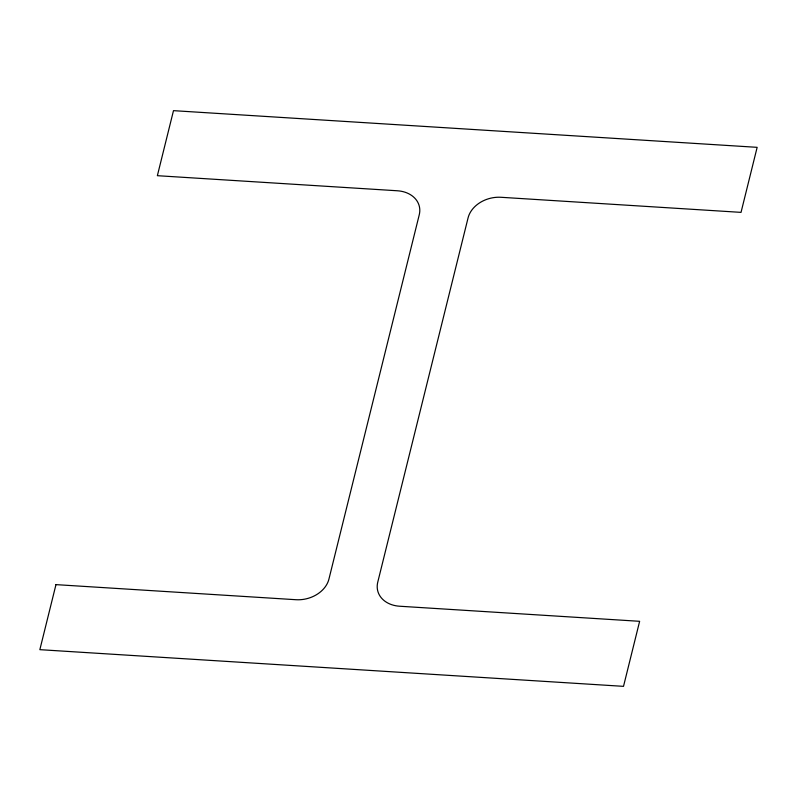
<?xml version="1.0" encoding="UTF-8"?>
<svg xmlns="http://www.w3.org/2000/svg" width="797" height="797" viewBox="0 0 797 797"><rect width="100%" height="100%" fill="white"/><g stroke="black" fill="none" stroke-linecap="round" stroke-linejoin="round"><path stroke-width="1.2" d="M55.969 584.629L39.85 649.665L623.513 686.347L639.632 621.311L399.626 606.228A28.303 21.937 -14.2 0 1 377.748 582.199L468.078 217.87A28.303 21.937 -14.2 0 1 501.024 197.287L741.031 212.371L757.15 147.335L173.487 110.653L157.368 175.689L397.374 190.772A28.303 21.937 -14.2 0 1 419.252 214.801L328.922 579.13A28.303 21.937 -14.2 0 1 295.976 599.713L55.969 584.629"/></g></svg>
